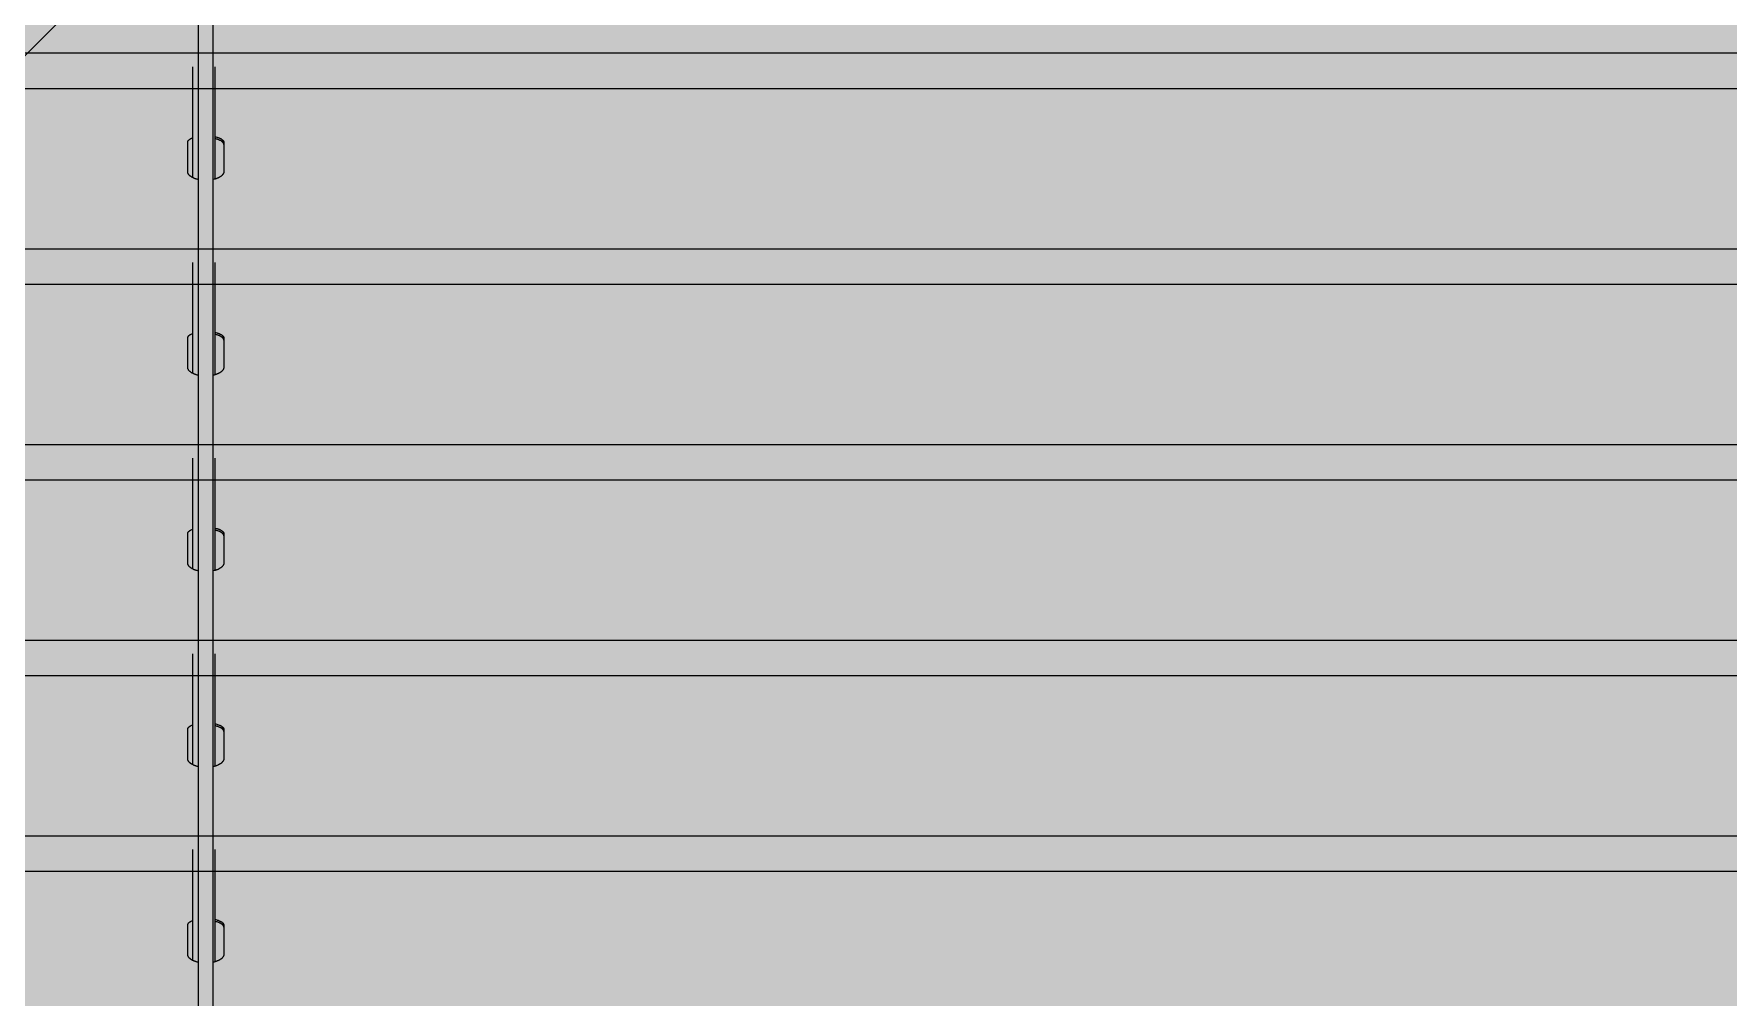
# Model space of a CAD drawing. Header units: millimetres. Extents: x 126 to 12547, y 1644 to 26714.
# Drawn here: x 887.7 to 995.9, y 25811.2 to 25872.7 of the extents above; entities that cross this region are included whole.
import ezdxf

# ---------------------------------------------------------------- set-up
doc = ezdxf.new("R2010")
doc.units = ezdxf.units.MM
doc.layers.add('cono piramide', color=4, linetype='Continuous')
for name, color, linetype, lineweight in [('F_ARREDI_pareti', 1, 'Continuous', 0), ('F_INFISSI', 4, 'Continuous', 5), ('F_MINERAL WALL', 6, 'Continuous', 5), ('F_Tendaggio', 252, 'Continuous', 5), ('F_VETRO', 140, 'Continuous', 5)]:
    doc.layers.add(name, color=color, linetype=linetype, lineweight=lineweight)

# ---------------------------------------------------------------- blocks, each defined once
blk = doc.blocks.new('TENDAGGIO_infisso piccolo_prospetto_fronte')
at = {"layer": 'F_Tendaggio'}
for p, q in [((734465.33, 513969.01), (734706.92, 513969.01)), ((734467.98, 513966.75), (734709.56, 513966.75)), ((734467.81, 513956.51), (734709.4, 513956.51)), ((734470.24, 513954.25), (734711.82, 513954.25)), ((734470.08, 513944.01), (734711.66, 513944.01)), ((734472.23, 513941.75), (734713.82, 513941.75)), ((734472.07, 513931.51), (734713.65, 513931.51)), ((734473.82, 513929.26), (734715.41, 513929.26)), ((734473.66, 513919.02), (734715.24, 513919.02)), ((734475.03, 513916.76), (734716.62, 513916.76))]:
    blk.add_line(p, q, dxfattribs=at)
for points in [[(734488.03, 513830.63), (734488.03, 514149.88)], [(734487.07, 514024.9), (734487.07, 513364.88)], [(734486.7, 513968.12), (734486.7, 513961.06)], [(734488.14, 513968.12), (734488.14, 513960.95)], [(734486.4, 513961.43), (734486.4, 513963.31), (734486.4, 513963.31), (734486.4, 513963.32), (734486.4, 513963.32), (734486.4, 513963.33), (734486.4, 513963.33), (734486.4, 513963.34), (734486.4, 513963.34), (734486.4, 513963.35), (734486.41, 513963.35), (734486.41, 513963.36), (734486.41, 513963.36), (734486.41, 513963.37), (734486.41, 513963.38), (734486.42, 513963.38), (734486.42, 513963.39), (734486.42, 513963.39), (734486.43, 513963.4), (734486.43, 513963.4), (734486.43, 513963.41), (734486.44, 513963.41), (734486.44, 513963.42), (734486.44, 513963.42), (734486.45, 513963.43), (734486.45, 513963.43), (734486.46, 513963.44), (734486.46, 513963.44), (734486.46, 513963.45), (734486.47, 513963.45), (734486.47, 513963.45), (734486.48, 513963.46), (734486.49, 513963.46), (734486.49, 513963.47), (734486.51, 513963.48), (734486.52, 513963.49), (734486.53, 513963.5), (734486.54, 513963.51), (734486.55, 513963.51), (734486.56, 513963.52), (734486.58, 513963.53), (734486.59, 513963.54), (734486.6, 513963.54), (734486.62, 513963.55), (734486.63, 513963.56), (734486.66, 513963.57), (734486.7, 513963.58)], [(734488.14, 513963.66), (734488.2, 513963.65), (734488.26, 513963.63), (734488.29, 513963.63), (734488.31, 513963.62), (734488.34, 513963.61), (734488.37, 513963.6), (734488.41, 513963.58), (734488.42, 513963.58), (734488.44, 513963.57), (734488.46, 513963.56), (734488.48, 513963.55), (734488.49, 513963.54), (734488.51, 513963.54), (734488.53, 513963.53), (734488.54, 513963.52), (734488.55, 513963.51), (734488.57, 513963.5), (734488.58, 513963.49), (734488.59, 513963.48), (734488.61, 513963.47), (734488.62, 513963.46), (734488.62, 513963.46), (734488.63, 513963.45), (734488.63, 513963.45), (734488.64, 513963.45), (734488.64, 513963.44), (734488.65, 513963.44), (734488.65, 513963.43), (734488.66, 513963.43), (734488.66, 513963.42), (734488.66, 513963.42), (734488.67, 513963.41), (734488.67, 513963.41), (734488.67, 513963.4), (734488.68, 513963.4), (734488.68, 513963.39), (734488.68, 513963.39), (734488.69, 513963.38), (734488.69, 513963.38), (734488.69, 513963.37), (734488.69, 513963.36), (734488.69, 513963.36), (734488.7, 513963.35), (734488.7, 513963.35), (734488.7, 513963.34), (734488.7, 513963.34), (734488.7, 513963.33), (734488.7, 513963.33), (734488.7, 513963.32), (734488.7, 513963.32), (734488.7, 513963.31), (734488.7, 513963.31), (734488.7, 513961.77), (734488.7, 513961.42), (734488.7, 513961.41), (734488.7, 513961.41), (734488.7, 513961.41), (734488.7, 513961.4), (734488.7, 513961.4), (734488.7, 513961.39), (734488.7, 513961.39), (734488.7, 513961.38), (734488.7, 513961.38), (734488.7, 513961.37), (734488.7, 513961.36), (734488.69, 513961.36), (734488.69, 513961.35), (734488.69, 513961.34), (734488.69, 513961.33), (734488.68, 513961.33), (734488.68, 513961.32), (734488.67, 513961.31), (734488.67, 513961.3), (734488.66, 513961.29), (734488.66, 513961.28), (734488.65, 513961.27), (734488.64, 513961.26), (734488.64, 513961.25), (734488.63, 513961.24), (734488.62, 513961.23), (734488.61, 513961.22), (734488.6, 513961.21), (734488.6, 513961.2), (734488.59, 513961.19), (734488.58, 513961.18), (734488.57, 513961.18), (734488.57, 513961.17), (734488.55, 513961.16), (734488.53, 513961.14), (734488.51, 513961.13), (734488.5, 513961.12), (734488.48, 513961.1), (734488.46, 513961.09), (734488.44, 513961.08), (734488.41, 513961.06), (734488.39, 513961.05), (734488.37, 513961.04), (734488.34, 513961.03), (734488.32, 513961.02), (734488.29, 513961.01), (734488.27, 513961), (734488.24, 513960.99), (734488.21, 513960.98), (734488.18, 513960.97), (734488.15, 513960.96), (734488.12, 513960.95), (734488.09, 513960.94), (734488.03, 513960.93)], [(734488.7, 513963.17), (734488.7, 513963.18), (734488.7, 513963.18), (734488.7, 513963.19), (734488.7, 513963.19), (734488.7, 513963.2), (734488.7, 513963.21), (734488.7, 513963.21), (734488.7, 513963.22), (734488.7, 513963.22), (734488.69, 513963.23), (734488.69, 513963.24), (734488.69, 513963.24), (734488.69, 513963.25), (734488.68, 513963.25), (734488.68, 513963.26), (734488.68, 513963.26), (734488.67, 513963.27), (734488.67, 513963.27), (734488.67, 513963.28), (734488.66, 513963.29), (734488.66, 513963.29), (734488.65, 513963.3), (734488.65, 513963.3), (734488.64, 513963.31), (734488.64, 513963.31), (734488.63, 513963.32), (734488.63, 513963.32), (734488.62, 513963.33), (734488.62, 513963.33), (734488.61, 513963.34), (734488.6, 513963.34), (734488.6, 513963.35), (734488.58, 513963.36), (734488.57, 513963.37), (734488.55, 513963.38), (734488.54, 513963.39), (734488.52, 513963.4), (734488.51, 513963.41), (734488.49, 513963.42), (734488.47, 513963.43), (734488.45, 513963.43), (734488.43, 513963.44), (734488.4, 513963.46), (734488.36, 513963.47), (734488.32, 513963.48), (734488.28, 513963.5), (734488.23, 513963.51), (734488.19, 513963.52), (734488.14, 513963.53)], [(734487.07, 513960.93), (734487.04, 513960.93), (734487.01, 513960.94), (734486.97, 513960.95), (734486.94, 513960.96), (734486.91, 513960.97), (734486.88, 513960.98), (734486.85, 513960.99), (734486.82, 513961), (734486.79, 513961.01), (734486.77, 513961.03), (734486.74, 513961.04), (734486.71, 513961.05), (734486.69, 513961.06), (734486.67, 513961.08), (734486.64, 513961.09), (734486.62, 513961.11), (734486.61, 513961.12), (734486.59, 513961.12), (734486.58, 513961.13), (734486.57, 513961.14), (734486.56, 513961.15), (734486.55, 513961.16), (734486.53, 513961.17), (734486.52, 513961.18), (734486.51, 513961.19), (734486.5, 513961.2), (734486.49, 513961.21), (734486.49, 513961.22), (734486.48, 513961.23), (734486.47, 513961.24), (734486.46, 513961.25), (734486.45, 513961.26), (734486.45, 513961.27), (734486.44, 513961.28), (734486.44, 513961.29), (734486.43, 513961.3), (734486.42, 513961.31), (734486.42, 513961.32), (734486.42, 513961.33), (734486.42, 513961.33), (734486.42, 513961.34), (734486.41, 513961.34), (734486.41, 513961.35), (734486.41, 513961.35), (734486.41, 513961.36), (734486.41, 513961.36), (734486.41, 513961.37), (734486.4, 513961.37), (734486.4, 513961.38), (734486.4, 513961.38), (734486.4, 513961.39), (734486.4, 513961.39), (734486.4, 513961.4), (734486.4, 513961.41), (734486.4, 513961.41), (734486.4, 513961.42), (734486.4, 513961.42), (734486.4, 513961.43), (734486.4, 513961.43)], [(734486.7, 513955.62), (734486.7, 513948.56)], [(734488.14, 513955.62), (734488.14, 513948.46)], [(734486.4, 513948.94), (734486.4, 513950.81), (734486.4, 513950.81), (734486.4, 513950.82), (734486.4, 513950.83), (734486.4, 513950.83), (734486.4, 513950.84), (734486.4, 513950.84), (734486.4, 513950.85), (734486.4, 513950.85), (734486.41, 513950.86), (734486.41, 513950.86), (734486.41, 513950.87), (734486.41, 513950.87), (734486.41, 513950.88), (734486.42, 513950.88), (734486.42, 513950.89), (734486.42, 513950.89), (734486.43, 513950.9), (734486.43, 513950.9), (734486.43, 513950.91), (734486.44, 513950.91), (734486.44, 513950.92), (734486.44, 513950.92), (734486.45, 513950.93), (734486.45, 513950.93), (734486.46, 513950.94), (734486.46, 513950.94), (734486.46, 513950.95), (734486.47, 513950.95), (734486.47, 513950.96), (734486.48, 513950.96), (734486.49, 513950.97), (734486.49, 513950.98), (734486.51, 513950.98), (734486.52, 513950.99), (734486.53, 513951), (734486.54, 513951.01), (734486.55, 513951.02), (734486.56, 513951.02), (734486.58, 513951.03), (734486.59, 513951.04), (734486.6, 513951.05), (734486.62, 513951.05), (734486.63, 513951.06), (734486.66, 513951.07), (734486.7, 513951.09)], [(734488.14, 513951.16), (734488.2, 513951.15), (734488.26, 513951.14), (734488.29, 513951.13), (734488.31, 513951.12), (734488.34, 513951.11), (734488.37, 513951.1), (734488.41, 513951.09), (734488.42, 513951.08), (734488.44, 513951.07), (734488.46, 513951.06), (734488.48, 513951.06), (734488.49, 513951.05), (734488.51, 513951.04), (734488.53, 513951.03), (734488.54, 513951.02), (734488.55, 513951.01), (734488.57, 513951), (734488.58, 513950.99), (734488.59, 513950.99), (734488.61, 513950.98), (734488.62, 513950.97), (734488.62, 513950.96), (734488.63, 513950.96), (734488.63, 513950.95), (734488.64, 513950.95), (734488.64, 513950.94), (734488.65, 513950.94), (734488.65, 513950.93), (734488.66, 513950.93), (734488.66, 513950.92), (734488.66, 513950.92), (734488.67, 513950.91), (734488.67, 513950.91), (734488.67, 513950.9), (734488.68, 513950.9), (734488.68, 513950.89), (734488.68, 513950.89), (734488.69, 513950.88), (734488.69, 513950.88), (734488.69, 513950.87), (734488.69, 513950.87), (734488.69, 513950.86), (734488.7, 513950.86), (734488.7, 513950.85), (734488.7, 513950.85), (734488.7, 513950.84), (734488.7, 513950.84), (734488.7, 513950.83), (734488.7, 513950.83), (734488.7, 513950.82), (734488.7, 513950.81), (734488.7, 513950.81), (734488.7, 513949.27), (734488.7, 513948.92), (734488.7, 513948.91), (734488.7, 513948.91), (734488.7, 513948.91), (734488.7, 513948.9), (734488.7, 513948.9), (734488.7, 513948.9), (734488.7, 513948.89), (734488.7, 513948.89), (734488.7, 513948.88), (734488.7, 513948.87), (734488.7, 513948.87), (734488.69, 513948.86), (734488.69, 513948.85), (734488.69, 513948.84), (734488.69, 513948.84), (734488.68, 513948.83), (734488.68, 513948.82), (734488.67, 513948.81), (734488.67, 513948.8), (734488.66, 513948.79), (734488.66, 513948.78), (734488.65, 513948.77), (734488.64, 513948.76), (734488.64, 513948.75), (734488.63, 513948.74), (734488.62, 513948.73), (734488.61, 513948.72), (734488.6, 513948.71), (734488.6, 513948.7), (734488.59, 513948.69), (734488.58, 513948.69), (734488.57, 513948.68), (734488.57, 513948.67), (734488.55, 513948.66), (734488.53, 513948.64), (734488.51, 513948.63), (734488.5, 513948.62), (734488.48, 513948.61), (734488.46, 513948.59), (734488.44, 513948.58), (734488.41, 513948.57), (734488.39, 513948.55), (734488.37, 513948.54), (734488.34, 513948.53), (734488.32, 513948.52), (734488.29, 513948.51), (734488.27, 513948.5), (734488.24, 513948.49), (734488.21, 513948.48), (734488.18, 513948.47), (734488.15, 513948.46), (734488.12, 513948.45), (734488.09, 513948.44), (734488.03, 513948.43)], [(734488.7, 513950.67), (734488.7, 513950.68), (734488.7, 513950.68), (734488.7, 513950.69), (734488.7, 513950.7), (734488.7, 513950.7), (734488.7, 513950.71), (734488.7, 513950.71), (734488.7, 513950.72), (734488.7, 513950.73), (734488.69, 513950.73), (734488.69, 513950.74), (734488.69, 513950.74), (734488.69, 513950.75), (734488.68, 513950.75), (734488.68, 513950.76), (734488.68, 513950.77), (734488.67, 513950.77), (734488.67, 513950.78), (734488.67, 513950.78), (734488.66, 513950.79), (734488.66, 513950.79), (734488.65, 513950.8), (734488.65, 513950.8), (734488.64, 513950.81), (734488.64, 513950.81), (734488.63, 513950.82), (734488.63, 513950.83), (734488.62, 513950.83), (734488.62, 513950.84), (734488.61, 513950.84), (734488.6, 513950.85), (734488.6, 513950.85), (734488.58, 513950.86), (734488.57, 513950.87), (734488.55, 513950.88), (734488.54, 513950.89), (734488.52, 513950.9), (734488.51, 513950.91), (734488.49, 513950.92), (734488.47, 513950.93), (734488.45, 513950.94), (734488.43, 513950.94), (734488.4, 513950.96), (734488.36, 513950.97), (734488.32, 513950.99), (734488.28, 513951), (734488.23, 513951.01), (734488.19, 513951.02), (734488.14, 513951.03)], [(734487.07, 513948.43), (734487.04, 513948.44), (734487.01, 513948.44), (734486.97, 513948.45), (734486.94, 513948.46), (734486.91, 513948.47), (734486.88, 513948.48), (734486.85, 513948.49), (734486.82, 513948.5), (734486.79, 513948.52), (734486.77, 513948.53), (734486.74, 513948.54), (734486.71, 513948.55), (734486.69, 513948.57), (734486.67, 513948.58), (734486.64, 513948.59), (734486.62, 513948.61), (734486.61, 513948.62), (734486.59, 513948.63), (734486.58, 513948.64), (734486.57, 513948.65), (734486.56, 513948.65), (734486.55, 513948.66), (734486.53, 513948.67), (734486.52, 513948.68), (734486.51, 513948.69), (734486.5, 513948.7), (734486.49, 513948.71), (734486.49, 513948.72), (734486.48, 513948.73), (734486.47, 513948.74), (734486.46, 513948.75), (734486.45, 513948.76), (734486.45, 513948.77), (734486.44, 513948.79), (734486.44, 513948.8), (734486.43, 513948.81), (734486.42, 513948.82), (734486.42, 513948.82), (734486.42, 513948.83), (734486.42, 513948.83), (734486.42, 513948.84), (734486.41, 513948.84), (734486.41, 513948.85), (734486.41, 513948.85), (734486.41, 513948.86), (734486.41, 513948.86), (734486.41, 513948.87), (734486.4, 513948.88), (734486.4, 513948.88), (734486.4, 513948.89), (734486.4, 513948.89), (734486.4, 513948.9), (734486.4, 513948.9), (734486.4, 513948.91), (734486.4, 513948.91), (734486.4, 513948.92), (734486.4, 513948.92), (734486.4, 513948.93), (734486.4, 513948.94)], [(734486.7, 513943.13), (734486.7, 513936.07)], [(734488.14, 513943.13), (734488.14, 513935.96)], [(734488.14, 513938.67), (734488.2, 513938.65), (734488.26, 513938.64), (734488.29, 513938.63), (734488.31, 513938.62), (734488.34, 513938.61), (734488.37, 513938.6), (734488.41, 513938.59), (734488.42, 513938.58), (734488.44, 513938.57), (734488.46, 513938.57), (734488.48, 513938.56), (734488.49, 513938.55), (734488.51, 513938.54), (734488.53, 513938.53), (734488.54, 513938.52), (734488.55, 513938.52), (734488.57, 513938.51), (734488.58, 513938.5), (734488.59, 513938.49), (734488.61, 513938.48), (734488.62, 513938.47), (734488.62, 513938.46), (734488.63, 513938.46), (734488.63, 513938.45), (734488.64, 513938.45), (734488.64, 513938.44), (734488.65, 513938.44), (734488.65, 513938.44), (734488.66, 513938.43), (734488.66, 513938.43), (734488.66, 513938.42), (734488.67, 513938.42), (734488.67, 513938.41), (734488.67, 513938.41), (734488.68, 513938.4), (734488.68, 513938.39), (734488.68, 513938.39), (734488.69, 513938.38), (734488.69, 513938.38), (734488.69, 513938.37), (734488.69, 513938.37), (734488.69, 513938.36), (734488.7, 513938.36), (734488.7, 513938.35), (734488.7, 513938.35), (734488.7, 513938.34), (734488.7, 513938.34), (734488.7, 513938.33), (734488.7, 513938.33), (734488.7, 513938.32), (734488.7, 513938.32), (734488.7, 513938.31), (734488.7, 513936.77), (734488.7, 513936.42), (734488.7, 513936.42), (734488.7, 513936.41), (734488.7, 513936.41), (734488.7, 513936.41), (734488.7, 513936.4), (734488.7, 513936.4), (734488.7, 513936.4), (734488.7, 513936.39), (734488.7, 513936.38), (734488.7, 513936.37), (734488.7, 513936.37), (734488.69, 513936.36), (734488.69, 513936.35), (734488.69, 513936.35), (734488.69, 513936.34), (734488.68, 513936.33), (734488.68, 513936.32), (734488.67, 513936.31), (734488.67, 513936.3), (734488.66, 513936.29), (734488.66, 513936.28), (734488.65, 513936.27), (734488.64, 513936.26), (734488.64, 513936.25), (734488.63, 513936.24), (734488.62, 513936.23), (734488.61, 513936.22), (734488.6, 513936.21), (734488.6, 513936.2), (734488.59, 513936.2), (734488.58, 513936.19), (734488.57, 513936.18), (734488.57, 513936.17), (734488.55, 513936.16), (734488.53, 513936.15), (734488.51, 513936.13), (734488.5, 513936.12), (734488.48, 513936.11), (734488.46, 513936.1), (734488.44, 513936.08), (734488.41, 513936.07), (734488.39, 513936.06), (734488.37, 513936.04), (734488.34, 513936.03), (734488.32, 513936.02), (734488.29, 513936.01), (734488.27, 513936), (734488.24, 513935.99), (734488.21, 513935.98), (734488.18, 513935.97), (734488.15, 513935.96), (734488.12, 513935.95), (734488.09, 513935.95), (734488.03, 513935.93)], [(734486.4, 513936.44), (734486.4, 513938.31), (734486.4, 513938.32), (734486.4, 513938.32), (734486.4, 513938.33), (734486.4, 513938.33), (734486.4, 513938.34), (734486.4, 513938.34), (734486.4, 513938.35), (734486.4, 513938.35), (734486.41, 513938.36), (734486.41, 513938.36), (734486.41, 513938.37), (734486.41, 513938.37), (734486.41, 513938.38), (734486.42, 513938.38), (734486.42, 513938.39), (734486.42, 513938.39), (734486.43, 513938.4), (734486.43, 513938.41), (734486.43, 513938.41), (734486.44, 513938.42), (734486.44, 513938.42), (734486.44, 513938.43), (734486.45, 513938.43), (734486.45, 513938.44), (734486.46, 513938.44), (734486.46, 513938.44), (734486.46, 513938.45), (734486.47, 513938.45), (734486.47, 513938.46), (734486.48, 513938.46), (734486.49, 513938.47), (734486.49, 513938.48), (734486.51, 513938.49), (734486.52, 513938.49), (734486.53, 513938.5), (734486.54, 513938.51), (734486.55, 513938.52), (734486.56, 513938.53), (734486.58, 513938.53), (734486.59, 513938.54), (734486.6, 513938.55), (734486.62, 513938.55), (734486.63, 513938.56), (734486.66, 513938.58), (734486.7, 513938.59)], [(734488.7, 513938.18), (734488.7, 513938.18), (734488.7, 513938.19), (734488.7, 513938.19), (734488.7, 513938.2), (734488.7, 513938.2), (734488.7, 513938.21), (734488.7, 513938.22), (734488.7, 513938.22), (734488.7, 513938.23), (734488.69, 513938.23), (734488.69, 513938.24), (734488.69, 513938.25), (734488.69, 513938.25), (734488.68, 513938.26), (734488.68, 513938.26), (734488.68, 513938.27), (734488.67, 513938.27), (734488.67, 513938.28), (734488.67, 513938.28), (734488.66, 513938.29), (734488.66, 513938.3), (734488.65, 513938.3), (734488.65, 513938.31), (734488.64, 513938.31), (734488.64, 513938.32), (734488.63, 513938.32), (734488.63, 513938.33), (734488.62, 513938.33), (734488.62, 513938.34), (734488.61, 513938.34), (734488.6, 513938.35), (734488.6, 513938.35), (734488.58, 513938.36), (734488.57, 513938.37), (734488.55, 513938.38), (734488.54, 513938.39), (734488.52, 513938.4), (734488.51, 513938.41), (734488.49, 513938.42), (734488.47, 513938.43), (734488.45, 513938.44), (734488.43, 513938.45), (734488.4, 513938.46), (734488.36, 513938.48), (734488.32, 513938.49), (734488.28, 513938.5), (734488.23, 513938.51), (734488.19, 513938.52), (734488.14, 513938.54)], [(734487.07, 513935.93), (734487.04, 513935.94), (734487.01, 513935.95), (734486.97, 513935.96), (734486.94, 513935.96), (734486.91, 513935.97), (734486.88, 513935.98), (734486.85, 513936), (734486.82, 513936.01), (734486.79, 513936.02), (734486.77, 513936.03), (734486.74, 513936.04), (734486.71, 513936.06), (734486.69, 513936.07), (734486.67, 513936.08), (734486.64, 513936.1), (734486.62, 513936.11), (734486.61, 513936.12), (734486.59, 513936.13), (734486.58, 513936.14), (734486.57, 513936.15), (734486.56, 513936.16), (734486.55, 513936.17), (734486.53, 513936.18), (734486.52, 513936.19), (734486.51, 513936.2), (734486.5, 513936.21), (734486.49, 513936.22), (734486.49, 513936.23), (734486.48, 513936.24), (734486.47, 513936.25), (734486.46, 513936.26), (734486.45, 513936.27), (734486.45, 513936.28), (734486.44, 513936.29), (734486.44, 513936.3), (734486.43, 513936.31), (734486.42, 513936.32), (734486.42, 513936.32), (734486.42, 513936.33), (734486.42, 513936.34), (734486.42, 513936.34), (734486.41, 513936.35), (734486.41, 513936.35), (734486.41, 513936.36), (734486.41, 513936.36), (734486.41, 513936.37), (734486.41, 513936.37), (734486.4, 513936.38), (734486.4, 513936.38), (734486.4, 513936.39), (734486.4, 513936.39), (734486.4, 513936.4), (734486.4, 513936.4), (734486.4, 513936.41), (734486.4, 513936.42), (734486.4, 513936.42), (734486.4, 513936.43), (734486.4, 513936.43), (734486.4, 513936.44)], [(734486.7, 513930.63), (734486.7, 513923.57)], [(734488.14, 513930.63), (734488.14, 513923.46)], [(734486.4, 513923.94), (734486.4, 513925.81), (734486.4, 513925.82), (734486.4, 513925.82), (734486.4, 513925.83), (734486.4, 513925.83), (734486.4, 513925.84), (734486.4, 513925.85), (734486.4, 513925.85), (734486.4, 513925.86), (734486.41, 513925.86), (734486.41, 513925.87), (734486.41, 513925.87), (734486.41, 513925.88), (734486.41, 513925.88), (734486.42, 513925.89), (734486.42, 513925.89), (734486.42, 513925.9), (734486.43, 513925.9), (734486.43, 513925.91), (734486.43, 513925.91), (734486.44, 513925.92), (734486.44, 513925.92), (734486.44, 513925.93), (734486.45, 513925.93), (734486.45, 513925.94), (734486.46, 513925.94), (734486.46, 513925.95), (734486.46, 513925.95), (734486.47, 513925.96), (734486.47, 513925.96), (734486.48, 513925.97), (734486.49, 513925.97), (734486.49, 513925.98), (734486.51, 513925.99), (734486.52, 513926), (734486.53, 513926), (734486.54, 513926.01), (734486.55, 513926.02), (734486.56, 513926.03), (734486.58, 513926.04), (734486.59, 513926.04), (734486.6, 513926.05), (734486.62, 513926.06), (734486.63, 513926.06), (734486.66, 513926.08), (734486.7, 513926.09)], [(734488.14, 513926.17), (734488.2, 513926.16), (734488.26, 513926.14), (734488.29, 513926.13), (734488.31, 513926.12), (734488.34, 513926.11), (734488.37, 513926.11), (734488.41, 513926.09), (734488.42, 513926.08), (734488.44, 513926.08), (734488.46, 513926.07), (734488.48, 513926.06), (734488.49, 513926.05), (734488.51, 513926.04), (734488.53, 513926.03), (734488.54, 513926.03), (734488.55, 513926.02), (734488.57, 513926.01), (734488.58, 513926), (734488.59, 513925.99), (734488.61, 513925.98), (734488.62, 513925.97), (734488.62, 513925.97), (734488.63, 513925.96), (734488.63, 513925.96), (734488.64, 513925.95), (734488.64, 513925.95), (734488.65, 513925.94), (734488.65, 513925.94), (734488.66, 513925.93), (734488.66, 513925.93), (734488.66, 513925.92), (734488.67, 513925.92), (734488.67, 513925.91), (734488.67, 513925.91), (734488.68, 513925.9), (734488.68, 513925.9), (734488.68, 513925.89), (734488.69, 513925.89), (734488.69, 513925.88), (734488.69, 513925.88), (734488.69, 513925.87), (734488.69, 513925.87), (734488.7, 513925.86), (734488.7, 513925.86), (734488.7, 513925.85), (734488.7, 513925.85), (734488.7, 513925.84), (734488.7, 513925.83), (734488.7, 513925.83), (734488.7, 513925.82), (734488.7, 513925.82), (734488.7, 513925.81), (734488.7, 513924.27), (734488.7, 513923.93), (734488.7, 513923.92), (734488.7, 513923.92), (734488.7, 513923.91), (734488.7, 513923.91), (734488.7, 513923.91), (734488.7, 513923.9), (734488.7, 513923.9), (734488.7, 513923.89), (734488.7, 513923.88), (734488.7, 513923.88), (734488.7, 513923.87), (734488.69, 513923.86), (734488.69, 513923.86), (734488.69, 513923.85), (734488.69, 513923.84), (734488.68, 513923.83), (734488.68, 513923.83), (734488.67, 513923.82), (734488.67, 513923.81), (734488.66, 513923.8), (734488.66, 513923.78), (734488.65, 513923.77), (734488.64, 513923.76), (734488.64, 513923.75), (734488.63, 513923.74), (734488.62, 513923.73), (734488.61, 513923.73), (734488.6, 513923.72), (734488.6, 513923.71), (734488.59, 513923.7), (734488.58, 513923.69), (734488.57, 513923.68), (734488.57, 513923.68), (734488.55, 513923.66), (734488.53, 513923.65), (734488.51, 513923.64), (734488.5, 513923.62), (734488.48, 513923.61), (734488.46, 513923.6), (734488.44, 513923.59), (734488.41, 513923.57), (734488.39, 513923.56), (734488.37, 513923.55), (734488.34, 513923.54), (734488.32, 513923.52), (734488.29, 513923.51), (734488.27, 513923.5), (734488.24, 513923.49), (734488.21, 513923.48), (734488.18, 513923.47), (734488.15, 513923.46), (734488.12, 513923.46), (734488.09, 513923.45), (734488.03, 513923.43)], [(734488.7, 513925.68), (734488.7, 513925.68), (734488.7, 513925.69), (734488.7, 513925.7), (734488.7, 513925.7), (734488.7, 513925.71), (734488.7, 513925.71), (734488.7, 513925.72), (734488.7, 513925.72), (734488.7, 513925.73), (734488.69, 513925.74), (734488.69, 513925.74), (734488.69, 513925.75), (734488.69, 513925.75), (734488.68, 513925.76), (734488.68, 513925.76), (734488.68, 513925.77), (734488.67, 513925.78), (734488.67, 513925.78), (734488.67, 513925.79), (734488.66, 513925.79), (734488.66, 513925.8), (734488.65, 513925.8), (734488.65, 513925.81), (734488.64, 513925.81), (734488.64, 513925.82), (734488.63, 513925.82), (734488.63, 513925.83), (734488.62, 513925.84), (734488.62, 513925.84), (734488.61, 513925.85), (734488.6, 513925.85), (734488.6, 513925.86), (734488.58, 513925.87), (734488.57, 513925.88), (734488.55, 513925.89), (734488.54, 513925.9), (734488.52, 513925.91), (734488.51, 513925.92), (734488.49, 513925.92), (734488.47, 513925.93), (734488.45, 513925.94), (734488.43, 513925.95), (734488.4, 513925.96), (734488.36, 513925.98), (734488.32, 513925.99), (734488.28, 513926), (734488.23, 513926.02), (734488.19, 513926.03), (734488.14, 513926.04)], [(734487.07, 513923.43), (734487.04, 513923.44), (734487.01, 513923.45), (734486.97, 513923.46), (734486.94, 513923.47), (734486.91, 513923.48), (734486.88, 513923.49), (734486.85, 513923.5), (734486.82, 513923.51), (734486.79, 513923.52), (734486.77, 513923.53), (734486.74, 513923.54), (734486.71, 513923.56), (734486.69, 513923.57), (734486.67, 513923.58), (734486.64, 513923.6), (734486.62, 513923.61), (734486.61, 513923.62), (734486.59, 513923.63), (734486.58, 513923.64), (734486.57, 513923.65), (734486.56, 513923.66), (734486.55, 513923.67), (734486.53, 513923.68), (734486.52, 513923.69), (734486.51, 513923.7), (734486.5, 513923.71), (734486.49, 513923.72), (734486.49, 513923.73), (734486.48, 513923.74), (734486.47, 513923.75), (734486.46, 513923.76), (734486.45, 513923.77), (734486.45, 513923.78), (734486.44, 513923.79), (734486.44, 513923.8), (734486.43, 513923.81), (734486.42, 513923.82), (734486.42, 513923.83), (734486.42, 513923.83), (734486.42, 513923.84), (734486.42, 513923.84), (734486.41, 513923.85), (734486.41, 513923.85), (734486.41, 513923.86), (734486.41, 513923.86), (734486.41, 513923.87), (734486.41, 513923.87), (734486.4, 513923.88), (734486.4, 513923.89), (734486.4, 513923.89), (734486.4, 513923.9), (734486.4, 513923.9), (734486.4, 513923.91), (734486.4, 513923.91), (734486.4, 513923.92), (734486.4, 513923.92), (734486.4, 513923.93), (734486.4, 513923.93), (734486.4, 513923.94)], [(734486.7, 513918.13), (734486.7, 513911.07)], [(734488.14, 513918.13), (734488.14, 513910.96)], [(734486.4, 513911.44), (734486.4, 513913.32), (734486.4, 513913.32), (734486.4, 513913.33), (734486.4, 513913.33), (734486.4, 513913.34), (734486.4, 513913.34), (734486.4, 513913.35), (734486.4, 513913.35), (734486.4, 513913.36), (734486.41, 513913.36), (734486.41, 513913.37), (734486.41, 513913.37), (734486.41, 513913.38), (734486.41, 513913.38), (734486.42, 513913.39), (734486.42, 513913.39), (734486.42, 513913.4), (734486.43, 513913.4), (734486.43, 513913.41), (734486.43, 513913.41), (734486.44, 513913.42), (734486.44, 513913.42), (734486.44, 513913.43), (734486.45, 513913.43), (734486.45, 513913.44), (734486.46, 513913.44), (734486.46, 513913.45), (734486.46, 513913.45), (734486.47, 513913.46), (734486.47, 513913.46), (734486.48, 513913.47), (734486.49, 513913.47), (734486.49, 513913.48), (734486.51, 513913.49), (734486.52, 513913.5), (734486.53, 513913.51), (734486.54, 513913.51), (734486.55, 513913.52), (734486.56, 513913.53), (734486.58, 513913.54), (734486.59, 513913.54), (734486.6, 513913.55), (734486.62, 513913.56), (734486.63, 513913.57), (734486.66, 513913.58), (734486.7, 513913.59)], [(734488.14, 513913.67), (734488.2, 513913.66), (734488.26, 513913.64), (734488.29, 513913.63), (734488.31, 513913.63), (734488.34, 513913.62), (734488.37, 513913.61), (734488.41, 513913.59), (734488.42, 513913.59), (734488.44, 513913.58), (734488.46, 513913.57), (734488.48, 513913.56), (734488.49, 513913.55), (734488.51, 513913.55), (734488.53, 513913.54), (734488.54, 513913.53), (734488.55, 513913.52), (734488.57, 513913.51), (734488.58, 513913.5), (734488.59, 513913.49), (734488.61, 513913.48), (734488.62, 513913.47), (734488.62, 513913.47), (734488.63, 513913.46), (734488.63, 513913.46), (734488.64, 513913.45), (734488.64, 513913.45), (734488.65, 513913.44), (734488.65, 513913.44), (734488.66, 513913.43), (734488.66, 513913.43), (734488.66, 513913.42), (734488.67, 513913.42), (734488.67, 513913.41), (734488.67, 513913.41), (734488.68, 513913.4), (734488.68, 513913.4), (734488.68, 513913.39), (734488.69, 513913.39), (734488.69, 513913.38), (734488.69, 513913.38), (734488.69, 513913.37), (734488.69, 513913.37), (734488.7, 513913.36), (734488.7, 513913.36), (734488.7, 513913.35), (734488.7, 513913.35), (734488.7, 513913.34), (734488.7, 513913.34), (734488.7, 513913.33), (734488.7, 513913.33), (734488.7, 513913.32), (734488.7, 513913.32), (734488.7, 513911.77), (734488.7, 513911.43), (734488.7, 513911.42), (734488.7, 513911.42), (734488.7, 513911.41), (734488.7, 513911.41), (734488.7, 513911.41), (734488.7, 513911.4), (734488.7, 513911.4), (734488.7, 513911.39), (734488.7, 513911.39), (734488.7, 513911.38), (734488.7, 513911.37), (734488.69, 513911.37), (734488.69, 513911.36), (734488.69, 513911.35), (734488.69, 513911.34), (734488.68, 513911.34), (734488.68, 513911.33), (734488.67, 513911.32), (734488.67, 513911.31), (734488.66, 513911.3), (734488.66, 513911.29), (734488.65, 513911.28), (734488.64, 513911.27), (734488.64, 513911.26), (734488.63, 513911.25), (734488.62, 513911.24), (734488.61, 513911.23), (734488.6, 513911.22), (734488.6, 513911.21), (734488.59, 513911.2), (734488.58, 513911.19), (734488.57, 513911.19), (734488.57, 513911.18), (734488.55, 513911.16), (734488.53, 513911.15), (734488.51, 513911.14), (734488.5, 513911.13), (734488.48, 513911.11), (734488.46, 513911.1), (734488.44, 513911.09), (734488.41, 513911.07), (734488.39, 513911.06), (734488.37, 513911.05), (734488.34, 513911.04), (734488.32, 513911.03), (734488.29, 513911.02), (734488.27, 513911.01), (734488.24, 513911), (734488.21, 513910.99), (734488.18, 513910.98), (734488.15, 513910.97), (734488.12, 513910.96), (734488.09, 513910.95), (734488.03, 513910.94)], [(734488.7, 513913.18), (734488.7, 513913.19), (734488.7, 513913.19), (734488.7, 513913.2), (734488.7, 513913.2), (734488.7, 513913.21), (734488.7, 513913.22), (734488.7, 513913.22), (734488.7, 513913.23), (734488.7, 513913.23), (734488.69, 513913.24), (734488.69, 513913.24), (734488.69, 513913.25), (734488.69, 513913.26), (734488.68, 513913.26), (734488.68, 513913.27), (734488.68, 513913.27), (734488.67, 513913.28), (734488.67, 513913.28), (734488.67, 513913.29), (734488.66, 513913.29), (734488.66, 513913.3), (734488.65, 513913.31), (734488.65, 513913.31), (734488.64, 513913.32), (734488.64, 513913.32), (734488.63, 513913.33), (734488.63, 513913.33), (734488.62, 513913.34), (734488.62, 513913.34), (734488.61, 513913.35), (734488.6, 513913.35), (734488.6, 513913.36), (734488.58, 513913.37), (734488.57, 513913.38), (734488.55, 513913.39), (734488.54, 513913.4), (734488.52, 513913.41), (734488.51, 513913.42), (734488.49, 513913.43), (734488.47, 513913.44), (734488.45, 513913.44), (734488.43, 513913.45), (734488.4, 513913.47), (734488.36, 513913.48), (734488.32, 513913.49), (734488.28, 513913.51), (734488.23, 513913.52), (734488.19, 513913.53), (734488.14, 513913.54)], [(734487.07, 513910.93), (734487.04, 513910.94), (734487.01, 513910.95), (734486.97, 513910.96), (734486.94, 513910.97), (734486.91, 513910.98), (734486.88, 513910.99), (734486.85, 513911), (734486.82, 513911.01), (734486.79, 513911.02), (734486.77, 513911.03), (734486.74, 513911.05), (734486.71, 513911.06), (734486.69, 513911.07), (734486.67, 513911.09), (734486.64, 513911.1), (734486.62, 513911.12), (734486.61, 513911.12), (734486.59, 513911.13), (734486.58, 513911.14), (734486.57, 513911.15), (734486.56, 513911.16), (734486.55, 513911.17), (734486.53, 513911.18), (734486.52, 513911.19), (734486.51, 513911.2), (734486.5, 513911.21), (734486.49, 513911.22), (734486.49, 513911.23), (734486.48, 513911.24), (734486.47, 513911.25), (734486.46, 513911.26), (734486.45, 513911.27), (734486.45, 513911.28), (734486.44, 513911.29), (734486.44, 513911.3), (734486.43, 513911.31), (734486.42, 513911.32), (734486.42, 513911.33), (734486.42, 513911.33), (734486.42, 513911.34), (734486.42, 513911.34), (734486.41, 513911.35), (734486.41, 513911.36), (734486.41, 513911.36), (734486.41, 513911.37), (734486.41, 513911.37), (734486.41, 513911.38), (734486.4, 513911.38), (734486.4, 513911.39), (734486.4, 513911.39), (734486.4, 513911.4), (734486.4, 513911.4), (734486.4, 513911.41), (734486.4, 513911.41), (734486.4, 513911.42), (734486.4, 513911.43), (734486.4, 513911.43), (734486.4, 513911.44), (734486.4, 513911.44)]]:
    blk.add_lwpolyline(points, dxfattribs=at)
blk = doc.blocks.new('INFISSO L.400 MM_prospetto_fronte')
at = {"layer": 'F_VETRO', "transparency": 33554579}
h = blk.add_hatch(color=153, dxfattribs=at)
h.dxf.hatch_style = 1
h.set_gradient(color1=(102, 153, 204), color2=(251, 252, 254), rotation=45, one_color=1, tint=0.994624)
h.paths.add_polyline_path([(-15858.48, 12715.63), (-16258.48, 12715.63), (-16258.48, 11495.63), (-15858.48, 11495.63)])
at = {"layer": 'F_INFISSI', "color": 5, "lineweight": 13}
blk.add_line((-15988.63, 12700.63), (-16243.48, 12445.78), dxfattribs=at)
blk = doc.blocks.new('RIV.to_pareti e soffitto_slider_armadiature_camera master_sez.......')
at = {"layer": 'F_INFISSI', "true_color": 0x636466}
h = blk.add_hatch(color=251, dxfattribs=at)
h.dxf.hatch_style = 1
h.paths.add_polyline_path([(734352.12, 514201.28), (734352.12, 512921.28), (734812.12, 512921.28), (734812.12, 514201.28)])
h.paths.add_polyline_path([(734382.12, 514171.28), (734782.12, 514171.28), (734782.12, 512951.28), (734382.12, 512951.28)], flags=16)
at = {"layer": 'F_MINERAL WALL', "true_color": 0x636466, "transparency": 33554559}
h = blk.add_hatch(dxfattribs=at)
h.set_pattern_fill('AR-SAND', color=251)
h.set_pattern_definition([(37.5, (2500, 0), (-1.6000313, 48.9413237), [0, -38.608, 0, -43.18, 0, -41.275]), (7.5, (2500, 0), (44.9523283, 71.68251), [0, -20.828, 0, -34.798, 0, -13.335]), (327.5, (2468.76, 0), (79.099237, 0.1437185), [0, -12.7, 0, -45.72, 0, -59.69]), (317.5, (2468.76, 0), (76.355645, 22.2929323), [0, -6.35, 0, -29.972, 0, -34.29])])
h.paths.add_polyline_path([(733693.12, 514601.28), (733693.12, 512521.28), (734878.12, 512521.28), (734878.12, 514601.28)])
h.paths.add_polyline_path([(734822.12, 514211.28), (734822.12, 512911.28), (734342.12, 512911.28), (734342.12, 514211.28)], flags=16)
at = {"color": 1}
blk.add_blockref('INFISSO L.400 MM_prospetto_fronte', (750640.59, 501455.65), dxfattribs=at)
at = {"layer": 'cono piramide', "color": 2, "lineweight": 5}
blk.add_blockref('TENDAGGIO_infisso piccolo_prospetto_fronte', (-21.49, -10), dxfattribs=at)

msp = doc.modelspace()

# ---------------------------------------------------------------- block references
at = {"layer": 'F_ARREDI_pareti', "color": 2, "lineweight": 5}
msp.add_blockref('RIV.to_pareti e soffitto_slider_armadiature_camera master_sez.......', (-733567.34, -488087.48), dxfattribs=at)

doc.saveas('drawing.dxf')
